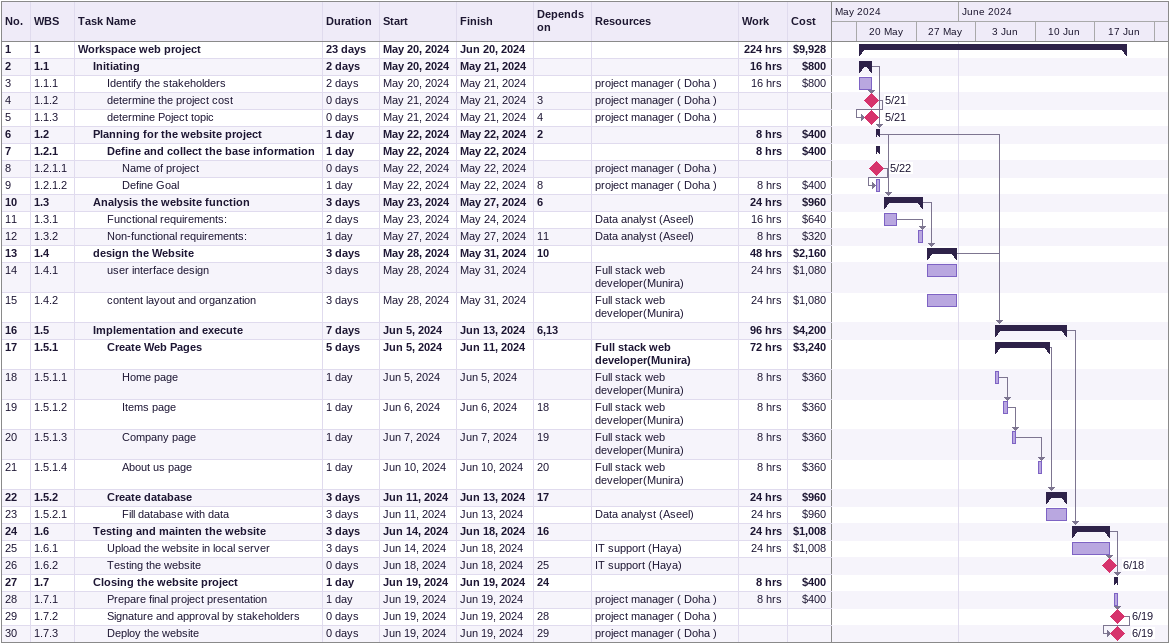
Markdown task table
| ID | WBS | Task | Duration | Start | Finish | Predecessors | Resources | Work (h) | Cost ($) |
|---|---|---|---|---|---|---|---|---|---|
| 1 | 1 | **Workspace web project** | 23d | 2024-05-20 | 2024-06-20 |  |  | 224 | 9928 |
| 2 | 1.1 | **Initiating** | 2d | 2024-05-20 | 2024-05-21 |  |  | 16 | 800 |
| 3 | 1.1.1 | Identify the stakeholders | 2d | 2024-05-20 | 2024-05-21 |  | project manager ( Doha ) | 16 | 800 |
| 4 | 1.1.2 | determine the project cost | 0d | 2024-05-21 | 2024-05-21 | 3 | project manager ( Doha ) |  |  |
| 5 | 1.1.3 | determine Poject topic | 0d | 2024-05-21 | 2024-05-21 | 4 | project manager ( Doha ) |  |  |
| 6 | 1.2 | **Planning for the website project** | 1d | 2024-05-22 | 2024-05-22 | 2 |  | 8 | 400 |
| 7 | 1.2.1 | **Define and collect the base information** | 1d | 2024-05-22 | 2024-05-22 |  |  | 8 | 400 |
| 8 | 1.2.1.1 | Name of project | 0d | 2024-05-22 | 2024-05-22 |  | project manager ( Doha ) |  |  |
| 9 | 1.2.1.2 | Define Goal | 1d | 2024-05-22 | 2024-05-22 | 8 | project manager ( Doha ) | 8 | 400 |
| 10 | 1.3 | **Analysis the website function** | 3d | 2024-05-23 | 2024-05-27 | 6 |  | 24 | 960 |
| 11 | 1.3.1 | Functional requirements: | 2d | 2024-05-23 | 2024-05-24 |  | Data analyst (Aseel) | 16 | 640 |
| 12 | 1.3.2 | Non-functional requirements: | 1d | 2024-05-27 | 2024-05-27 | 11 | Data analyst (Aseel) | 8 | 320 |
| 13 | 1.4 | **design the Website** | 3d | 2024-05-28 | 2024-05-31 | 10 |  | 48 | 2160 |
| 14 | 1.4.1 | user interface design | 3d | 2024-05-28 | 2024-05-31 |  | Full stack web developer(Munira) | 24 | 1080 |
| 15 | 1.4.2 | content layout and organzation | 3d | 2024-05-28 | 2024-05-31 |  | Full stack web developer(Munira) | 24 | 1080 |
| 16 | 1.5 | **Implementation and execute** | 7d | 2024-06-05 | 2024-06-13 | 6, 13 |  | 96 | 4200 |
| 17 | 1.5.1 | **Create Web Pages** | 5d | 2024-06-05 | 2024-06-11 |  | Full stack web developer(Munira) | 72 | 3240 |
| 18 | 1.5.1.1 | Home page | 1d | 2024-06-05 | 2024-06-05 |  | Full stack web developer(Munira) | 8 | 360 |
| 19 | 1.5.1.2 | Items page | 1d | 2024-06-06 | 2024-06-06 | 18 | Full stack web developer(Munira) | 8 | 360 |
| 20 | 1.5.1.3 | Company page | 1d | 2024-06-07 | 2024-06-07 | 19 | Full stack web developer(Munira) | 8 | 360 |
| 21 | 1.5.1.4 | About us page | 1d | 2024-06-10 | 2024-06-10 | 20 | Full stack web developer(Munira) | 8 | 360 |
| 22 | 1.5.2 | **Create database** | 3d | 2024-06-11 | 2024-06-13 | 17 |  | 24 | 960 |
| 23 | 1.5.2.1 | Fill database with data | 3d | 2024-06-11 | 2024-06-13 |  | Data analyst (Aseel) | 24 | 960 |
| 24 | 1.6 | **Testing and mainten the website** | 3d | 2024-06-14 | 2024-06-18 | 16 |  | 24 | 1008 |
| 25 | 1.6.1 | Upload the website in local server | 3d | 2024-06-14 | 2024-06-18 |  | IT support (Haya) | 24 | 1008 |
| 26 | 1.6.2 | Testing the website | 0d | 2024-06-18 | 2024-06-18 | 25 | IT support (Haya) |  |  |
| 27 | 1.7 | **Closing the website project** | 1d | 2024-06-19 | 2024-06-19 | 24 |  | 8 | 400 |
| 28 | 1.7.1 | Prepare final project presentation | 1d | 2024-06-19 | 2024-06-19 |  | project manager ( Doha ) | 8 | 400 |
| 29 | 1.7.2 | Signature and approval by stakeholders | 0d | 2024-06-19 | 2024-06-19 | 28 | project manager ( Doha ) |  |  |
| 30 | 1.7.3 | Deploy the website | 0d | 2024-06-19 | 2024-06-19 | 29 | project manager ( Doha ) |  |  |
